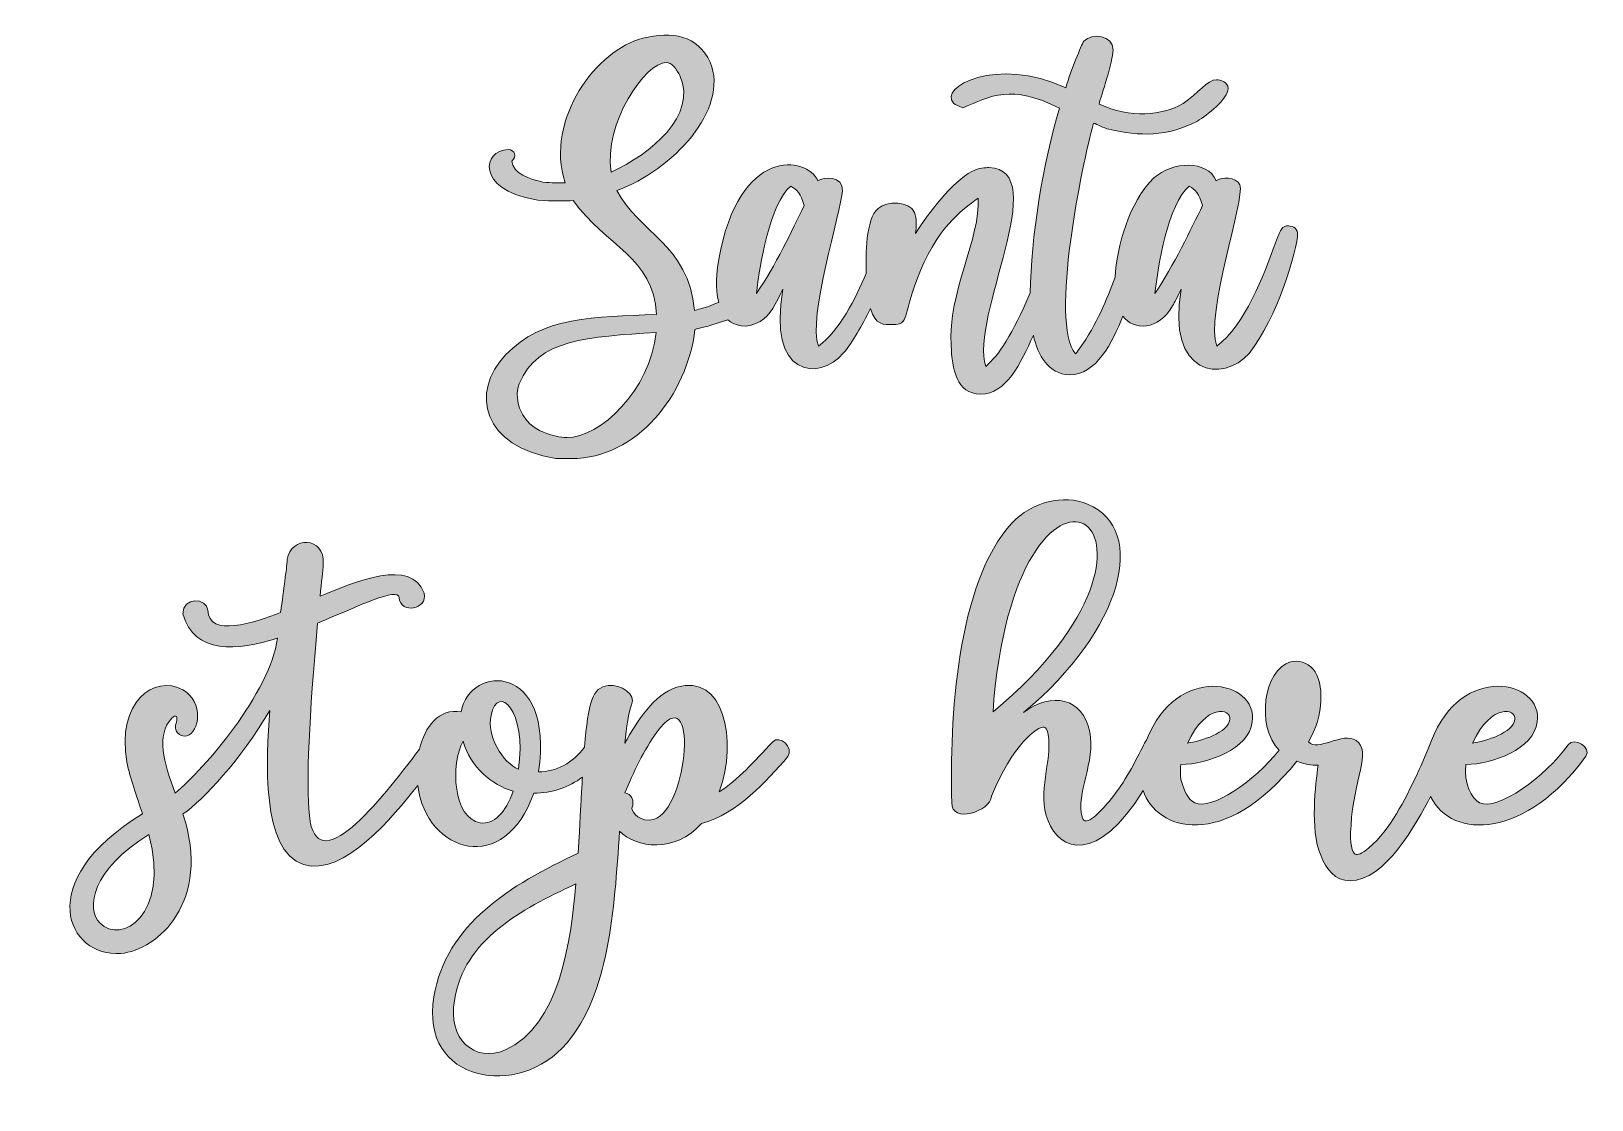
# Model space of a CAD drawing. Header units: inches. Extents: x -9 to 431, y 50 to 350.
import ezdxf

# ---------------------------------------------------------------- set-up
doc = ezdxf.new("R2010")
doc.units = ezdxf.units.IN
doc.header["$MEASUREMENT"] = 0
doc.layers.add('_U+0421_U+043B_U+043E_U+0439 1', color=7, linetype='Continuous')

msp = doc.modelspace()

# ---------------------------------------------------------------- hatches: boundary and pattern name
at = {"layer": '_U+0421_U+043B_U+043E_U+0439 1', "true_color": 0xc10000}
h = msp.add_hatch(color=12, dxfattribs=at)
h.dxf.hatch_style = 2
edge = h.paths.add_edge_path()
edge.add_spline(control_points=[(345, 295.7), (344, 295.36), (343.41, 295.35), (341.88, 290.93), (338.63, 281.87), (333.11, 267.52), (325.37, 261.82), (321.89, 270.35), (333.34, 303.49), (331.87, 307.2), (330.74, 309.64), (326.64, 309.41), (325.2, 308.35), (322.63, 314.36), (312.88, 313.8), (307.57, 309.16), (300.5, 302.16), (297.25, 289.83), (296.7, 281.19), (294.29, 274.84), (291.66, 268.12), (286.69, 261.11), (285.99, 260.09), (285.78, 259.84), (285.51, 259.61), (278.2, 268.71), (287.41, 312.99), (290.65, 324.62), (291.63, 324.27), (293.44, 323.2), (294.97, 322.85), (303.64, 320.86), (311.44, 320.69), (319.89, 325.18), (322.51, 326.68), (328.45, 331.35), (328.58, 334.37), (328.58, 336.15), (326.27, 336.81), (325.27, 336.81), (322.74, 336.81), (320.07, 332.96), (315.87, 330.08), (309.73, 326.66), (301.15, 325.92), (292.2, 329.92), (292.79, 332.31), (296.09, 341.9), (296.15, 345.16), (296.15, 349.4), (290.21, 350.09), (287.93, 347.62), (287.07, 346.42), (284.38, 339.73), (282.82, 334.56), (263.23, 343.57), (246.83, 334.61), (251.21, 330.23), (251.76, 329.68), (252.68, 329.39), (253.84, 328.91), (261.64, 332.2), (267.44, 335.67), (281.02, 328.8), (276.45, 313.49), (272.93, 292.12), (272.82, 276.81), (267.74, 264.93), (264.03, 259.32), (260.26, 256.12), (255.63, 269.69), (279.24, 311.66), (261.14, 312.06), (260.14, 312.06), (258.57, 312.11), (256.37, 310.99), (251.07, 308.28), (243.79, 298.88), (240.51, 293.48), (240.69, 295.47), (240.94, 297.71), (240.19, 299.46), (238.79, 302.73), (232.5, 302.74), (229.95, 300.55), (226.41, 297.52), (226.53, 287.41), (226.58, 282.26), (223.62, 275.28), (219.17, 266.23), (213.18, 261.82), (209.99, 269.64), (219.59, 299.83), (219.9, 305.52), (220.13, 309.85), (214.62, 309.54), (213.01, 308.35), (210.02, 315.34), (190.68, 318.13), (185.11, 286.26), (184.03, 279.66), (184.43, 276.77), (185.08, 274.2), (180.27, 272.05), (180.06, 272.47), (178.26, 271.88), (176.68, 290.35), (162.35, 293.91), (156.42, 305.63), (172.11, 311.41), (188.14, 328.43), (182.67, 341.72), (179.19, 349.38), (171.91, 350.46), (163.73, 348.5), (150.99, 345.44), (135.99, 325.78), (141.81, 307.79), (140.31, 307.79), (137.99, 307.76), (135.57, 307.99), (132.15, 308.68), (126.86, 310.53), (126.86, 313.91), (128.32, 315.19), (127.66, 317.12), (125.79, 317.12), (118.48, 317.12), (116.74, 305.97), (133.17, 303.08), (135.26, 302.66), (142.48, 302.61), (144.13, 302.78), (153.15, 289.9), (166.9, 286.86), (167.52, 270.73), (150.07, 269.91), (135.41, 270.41), (125.07, 259.34), (114.95, 248.79), (118.61, 233.39), (139.17, 230.18), (139.17, 230.18), (143.6, 230.16), (143.6, 230.16), (161.98, 230.16), (176.25, 248.03), (178.37, 266.51), (179.51, 266.88), (178.92, 266.68), (179.67, 266.89), (183.38, 267.81), (181, 267.05), (187.62, 269.24), (189.38, 267.6), (192.8, 266.48), (196.72, 268.77), (199.68, 270.5), (201.14, 273.8), (203.15, 277.84), (198.78, 253.39), (213.08, 251.63), (220.26, 259.89), (222.86, 263.12), (225.39, 267.34), (227.8, 272.44), (229.22, 267.58), (231.5, 267.87), (234.11, 267.87), (238.77, 267.87), (236.93, 270.31), (240.83, 280.49), (246.34, 294.86), (253.31, 300.13), (258.14, 303.43), (258.86, 292.46), (249.59, 276.9), (250.52, 262), (250.78, 255.39), (252, 248.33), (258.83, 248.33), (266.12, 248.33), (269.99, 256.8), (273.7, 264.87), (274.91, 259.2), (277.98, 253.99), (283.8, 253.69), (291.44, 253.69), (295.86, 262.82), (298.92, 270.25), (301.87, 266.09), (308.99, 266.23), (312.9, 273.13), (313.46, 274.12), (314.28, 275.7), (315.34, 277.84), (310.97, 253.36), (327.19, 251.43), (334.43, 259.77), (342.3, 269.54), (348.1, 288.91), (348.1, 293.68), (347.89, 295.21), (346.39, 295.7), (345, 295.7)], knot_values=[0, 0, 0, 0, 1, 1, 1, 2, 2, 2, 3, 3, 3, 4, 4, 4, 5, 5, 5, 6, 6, 6, 7, 7, 7, 8, 8, 8, 9, 9, 9, 10, 10, 10, 11, 11, 11, 12, 12, 12, 13, 13, 13, 14, 14, 14, 15, 15, 15, 16, 16, 16, 17, 17, 17, 18, 18, 18, 19, 19, 19, 20, 20, 20, 21, 21, 21, 22, 22, 22, 23, 23, 23, 24, 24, 24, 25, 25, 25, 26, 26, 26, 27, 27, 27, 28, 28, 28, 29, 29, 29, 30, 30, 30, 31, 31, 31, 32, 32, 32, 33, 33, 33, 34, 34, 34, 35, 35, 35, 36, 36, 36, 37, 37, 37, 38, 38, 38, 39, 39, 39, 40, 40, 40, 41, 41, 41, 42, 42, 42, 43, 43, 43, 44, 44, 44, 45, 45, 45, 46, 46, 46, 47, 47, 47, 48, 48, 48, 49, 49, 49, 50, 50, 50, 51, 51, 51, 52, 52, 52, 53, 53, 53, 54, 54, 54, 55, 55, 55, 56, 56, 56, 57, 57, 57, 58, 58, 58, 59, 59, 59, 60, 60, 60, 61, 61, 61, 62, 62, 62, 63, 63, 63, 64, 64, 64, 65, 65, 65, 66, 66, 66, 67, 67, 67, 68, 68, 68, 68], degree=3, periodic=1)
edge = h.paths.add_edge_path()
edge.add_spline(control_points=[(154.75, 310.81), (152.57, 324.54), (164.53, 341.7), (170.3, 341.7), (171.88, 341.7), (173.28, 339.62), (174.15, 337.95), (179.17, 326.79), (165.9, 315.8), (154.75, 310.81)], knot_values=[0, 0, 0, 0, 1, 1, 1, 2, 2, 2, 3, 3, 3, 3], degree=3, periodic=1)
edge = h.paths.add_edge_path()
edge.add_spline(control_points=[(142.29, 236.06), (140.46, 236.06), (138.25, 236.56), (135.71, 237.55), (129.79, 239.85), (127.07, 246.35), (128.92, 251.17), (133.91, 263.85), (148.47, 264.45), (167.5, 265.65), (165.67, 249.19), (151.65, 236.06), (142.29, 236.06)], knot_values=[0, 0, 0, 0, 1, 1, 1, 2, 2, 2, 3, 3, 3, 4, 4, 4, 4], degree=3, periodic=1)
edge = h.paths.add_edge_path()
edge.add_spline(control_points=[(195.7, 276.63), (196.6, 284.33), (199.41, 301.93), (205.37, 306.89), (207.07, 305.84), (208.15, 304.78), (209.16, 301.37), (205.72, 294.47), (200.99, 284.27), (195.7, 276.63)], knot_values=[0, 0, 0, 0, 1, 1, 1, 2, 2, 2, 3, 3, 3, 3], degree=3, periodic=1)
edge = h.paths.add_edge_path()
edge.add_spline(control_points=[(307.89, 276.63), (308.78, 284.27), (311.64, 301.96), (317.56, 306.89), (319.26, 305.84), (320.34, 304.78), (321.35, 301.37), (318.13, 294.92), (313.2, 284.31), (307.89, 276.63)], knot_values=[0, 0, 0, 0, 1, 1, 1, 2, 2, 2, 3, 3, 3, 3], degree=3, periodic=1)
at = {"layer": '_U+0421_U+043B_U+043E_U+0439 1', "true_color": 0x003a1e}
h = msp.add_hatch(color=118, dxfattribs=at)
h.dxf.hatch_style = 2
edge = h.paths.add_edge_path()
edge.add_spline(control_points=[(200.28, 150.42), (195.05, 144.83), (190.49, 139.77), (185.23, 136.35), (190.58, 151), (186.39, 169.88), (173.27, 165.78), (166.86, 163.85), (161.96, 156.08), (158.68, 150.06), (159.1, 154.7), (159.67, 158.8), (160.54, 160.88), (161.92, 163.82), (157.57, 166.67), (153.94, 166.27), (149.46, 165.78), (148.32, 161.51), (147.28, 148.9), (144.07, 144.52), (139.25, 141.95), (134.31, 141.95), (138.88, 172.73), (114.97, 172.43), (112.54, 158.85), (106.25, 159.95), (102.29, 154.61), (100.79, 148.35), (89.66, 133.51), (71.68, 110.99), (69.8, 129.66), (68.9, 138.98), (69.7, 157.71), (72.13, 183.86), (83.78, 188.65), (94.74, 194.08), (95.05, 191.08), (95.54, 186.18), (103.16, 187.74), (102.12, 192.27), (98.56, 202.24), (82.79, 195.55), (72.83, 191.41), (73.19, 195.46), (73.59, 198.56), (73.7, 200.41), (74.24, 208.48), (64.42, 208.28), (63.59, 201.71), (63.33, 198.83), (62.62, 193.63), (61.7, 186.8), (54.29, 183.99), (41.44, 179.64), (41.17, 187.51), (40.95, 190.95), (34.14, 191.42), (34.14, 186.44), (37.51, 174.96), (49.44, 175.95), (60.82, 179.63), (58.63, 164), (40.31, 142.95), (32.01, 135.99), (28.71, 144.72), (26.67, 152.29), (31.05, 157.1), (32.33, 158.37), (32.81, 157.41), (32.34, 155.98), (31.35, 153.47), (33.24, 151.63), (35.27, 152.13), (38.87, 153), (40.16, 161.74), (34.15, 165.07), (26.23, 169.45), (15.34, 161.71), (18.43, 144.7), (19.33, 139.96), (21.12, 135.27), (22.81, 130.18), (-8.54, 111.03), (1.78, 89.64), (16.66, 90.86), (27.19, 91.73), (42.3, 105.52), (34.21, 130.11), (40.07, 134.17), (50.47, 145.38), (58.65, 159.24), (57.63, 145.66), (56.18, 119.54), (68.16, 115.89), (79.6, 112.42), (93.3, 129.38), (100.33, 138.16), (102.72, 118.87), (125.07, 112.66), (132.97, 136.02), (138.22, 135.87), (142.99, 137.76), (146.7, 140.46), (146.43, 136.08), (146.5, 137.15), (145.5, 119.07), (126.32, 110.16), (108.28, 99.03), (104.87, 78.68), (100.76, 54.55), (128.8, 49.66), (142.31, 65.62), (154.04, 79.37), (155.7, 102.54), (157.13, 125.29), (161.77, 120.49), (172.83, 119.07), (180.18, 127.39), (190.67, 130.34), (198.35, 139.17), (204.55, 146.28), (206.35, 148.82), (202.15, 152.55), (200.28, 150.42)], knot_values=[0, 0, 0, 0, 1, 1, 1, 2, 2, 2, 3, 3, 3, 4, 4, 4, 5, 5, 5, 6, 6, 6, 7, 7, 7, 8, 8, 8, 9, 9, 9, 10, 10, 10, 11, 11, 11, 12, 12, 12, 13, 13, 13, 14, 14, 14, 15, 15, 15, 16, 16, 16, 17, 17, 17, 18, 18, 18, 19, 19, 19, 20, 20, 20, 21, 21, 21, 22, 22, 22, 23, 23, 23, 24, 24, 24, 25, 25, 25, 26, 26, 26, 27, 27, 27, 28, 28, 28, 29, 29, 29, 30, 30, 30, 31, 31, 31, 32, 32, 32, 33, 33, 33, 34, 34, 34, 35, 35, 35, 36, 36, 36, 37, 37, 37, 38, 38, 38, 39, 39, 39, 40, 40, 40, 41, 41, 41, 41], degree=3, periodic=1)
edge = h.paths.add_edge_path()
edge.add_spline(control_points=[(167.66, 153.11), (179.4, 169.45), (176.77, 131.5), (166.69, 128.54), (163.3, 127.54), (160.49, 130.66), (160.61, 131.73), (161.53, 134.02), (160.36, 135.79), (158.67, 136.09), (160.95, 141.52), (164.14, 148.42), (167.66, 153.11)], knot_values=[0, 0, 0, 0, 1, 1, 1, 2, 2, 2, 3, 3, 3, 4, 4, 4, 4], degree=3, periodic=1)
edge = h.paths.add_edge_path()
edge.add_spline(control_points=[(144.82, 110.43), (143.5, 94.09), (140.18, 70.52), (124.99, 63.68), (116.14, 59.96), (108.76, 66.89), (110.65, 77.65), (113.42, 94.92), (129.06, 102.98), (144.82, 110.43)], knot_values=[0, 0, 0, 0, 1, 1, 1, 2, 2, 2, 3, 3, 3, 3], degree=3, periodic=1)
edge = h.paths.add_edge_path()
edge.add_spline(control_points=[(117.9, 127.63), (110.29, 128.87), (109.48, 144.05), (113.09, 150.65), (115.1, 143.41), (121.29, 138.11), (127.17, 136.57), (125.17, 130.49), (121.63, 127.02), (117.9, 127.63)], knot_values=[0, 0, 0, 0, 1, 1, 1, 2, 2, 2, 3, 3, 3, 3], degree=3, periodic=1)
edge = h.paths.add_edge_path()
edge.add_spline(control_points=[(128.67, 142.69), (124.28, 144.53), (119.64, 152.09), (120.99, 157.86), (122.85, 167.11), (131.14, 159.15), (128.67, 142.69)], knot_values=[0, 0, 0, 0, 1, 1, 1, 2, 2, 2, 2], degree=3, periodic=1)
edge = h.paths.add_edge_path()
edge.add_spline(control_points=[(24.63, 124.37), (30.6, 101.1), (16.59, 93.49), (10.88, 99.39), (6.71, 103.56), (8.51, 114.32), (24.63, 124.37)], knot_values=[0, 0, 0, 0, 1, 1, 1, 2, 2, 2, 2], degree=3, periodic=1)
edge = h.paths.add_edge_path()
edge.add_spline(control_points=[(424.27, 149.61), (417.92, 140.61), (404.46, 130.89), (399.36, 133.25), (397.12, 134.29), (394.84, 138.83), (395.47, 144.01), (403.17, 144.24), (414.58, 148.34), (415.6, 156.02), (417.17, 167.93), (394.09, 172.67), (385.79, 150.78), (383.08, 144), (381.83, 141.46), (381.83, 141.46), (378.13, 133.82), (374.3, 125.92), (368.2, 120.58), (366.17, 118.84), (364.87, 118.51), (364.33, 118.79), (363.5, 119.22), (362.69, 121.58), (363.14, 126.89), (363.79, 139.8), (369.05, 147.7), (364.58, 150.8), (360.85, 153.38), (353.61, 147.44), (351.17, 150.46), (355.56, 157.69), (355.6, 167.15), (352.51, 170.89), (350.69, 172.78), (348.36, 173.51), (346.12, 172.9), (338.55, 170.83), (336.29, 154.79), (342.86, 148.07), (335.9, 139.25), (323.82, 131.07), (319.11, 133.25), (317.09, 134.19), (316.12, 136.91), (315.48, 138.97), (315.06, 140.33), (314.97, 142.02), (315.21, 144.01), (322.92, 144.24), (334.33, 148.34), (335.34, 156.02), (336.9, 167.92), (313.91, 172.63), (305.57, 150.87), (305.22, 150.54), (304.75, 149.51), (304.5, 149.03), (301.78, 143.7), (298.76, 137.99), (294.99, 133.63), (292.75, 131.03), (288.23, 125.95), (287.4, 129.26), (285.54, 135.7), (291.27, 144.89), (289.57, 153.22), (287.56, 162.89), (278.88, 164.57), (270.94, 158.71), (299.01, 182.06), (306.01, 210.13), (288.97, 217.34), (282.22, 220.19), (273.25, 217.96), (267.64, 212.01), (252.09, 195.24), (250.04, 156.34), (250.71, 133.34), (250.49, 127.29), (261.63, 130.79), (261.9, 135.13), (267.7, 149.44), (274.96, 155), (276.77, 154.59), (277.23, 154.48), (277.64, 153.73), (277.89, 152.52), (279.03, 144.78), (274.57, 136.4), (277.82, 128.19), (280.94, 119.68), (291.81, 115.82), (304.6, 136.74), (308.32, 125.45), (327.19, 119.36), (347.89, 144.97), (349.96, 144.16), (352.01, 143.76), (353.87, 143.86), (353.15, 138.53), (351.52, 125.97), (354.59, 118.5), (356.09, 114.53), (358.66, 111.31), (362.89, 111.31), (372.68, 111.31), (381.54, 127.33), (385.53, 135.07), (391.54, 122.54), (412.73, 123.41), (429.3, 146.43), (430.94, 148.89), (426.08, 151.87), (424.27, 149.61)], knot_values=[0, 0, 0, 0, 1, 1, 1, 2, 2, 2, 3, 3, 3, 4, 4, 4, 5, 5, 5, 6, 6, 6, 7, 7, 7, 8, 8, 8, 9, 9, 9, 10, 10, 10, 11, 11, 11, 12, 12, 12, 13, 13, 13, 14, 14, 14, 15, 15, 15, 16, 16, 16, 17, 17, 17, 18, 18, 18, 19, 19, 19, 20, 20, 20, 21, 21, 21, 22, 22, 22, 23, 23, 23, 24, 24, 24, 25, 25, 25, 26, 26, 26, 27, 27, 27, 28, 28, 28, 29, 29, 29, 30, 30, 30, 31, 31, 31, 32, 32, 32, 33, 33, 33, 34, 34, 34, 35, 35, 35, 36, 36, 36, 37, 37, 37, 38, 38, 38, 38], degree=3, periodic=1)
edge = h.paths.add_edge_path()
edge.add_spline(control_points=[(397.31, 150.08), (402.76, 161.47), (409.62, 159.77), (409.29, 156.74), (408.86, 152.97), (401.07, 150.58), (397.31, 150.08)], knot_values=[0, 0, 0, 0, 1, 1, 1, 2, 2, 2, 2], degree=3, periodic=1)
edge = h.paths.add_edge_path()
edge.add_spline(control_points=[(262.38, 158.9), (262.38, 158.9), (262.58, 162.32), (262.58, 162.32), (270.2, 246.23), (324.16, 210.3), (262.38, 158.9)], knot_values=[0, 0, 0, 0, 1, 1, 1, 2, 2, 2, 2], degree=3, periodic=1)
edge = h.paths.add_edge_path()
edge.add_spline(control_points=[(317.05, 150.08), (322.5, 161.47), (329.36, 159.77), (329.03, 156.74), (328.6, 152.97), (320.81, 150.58), (317.05, 150.08)], knot_values=[0, 0, 0, 0, 1, 1, 1, 2, 2, 2, 2], degree=3, periodic=1)

# ---------------------------------------------------------------- linework, layer by layer
at = {"layer": '_U+0421_U+043B_U+043E_U+0439 1', "lineweight": 0}
for points, knots in [([(345, 295.7), (344, 295.36), (343.41, 295.35), (341.88, 290.93), (338.63, 281.87), (333.11, 267.52), (325.37, 261.82), (321.89, 270.35), (333.34, 303.49), (331.87, 307.2), (330.74, 309.64), (326.64, 309.41), (325.2, 308.35), (322.63, 314.36), (312.88, 313.8), (307.57, 309.16), (300.5, 302.16), (297.25, 289.83), (296.7, 281.19), (294.29, 274.84), (291.66, 268.12), (286.69, 261.11), (285.99, 260.09), (285.78, 259.84), (285.51, 259.61), (278.2, 268.71), (287.41, 312.99), (290.65, 324.62), (291.63, 324.27), (293.44, 323.2), (294.97, 322.85), (303.64, 320.86), (311.44, 320.69), (319.89, 325.18), (322.51, 326.68), (328.45, 331.35), (328.58, 334.37), (328.58, 336.15), (326.27, 336.81), (325.27, 336.81), (322.74, 336.81), (320.07, 332.96), (315.87, 330.08), (309.73, 326.66), (301.15, 325.92), (292.2, 329.92), (292.79, 332.31), (296.09, 341.9), (296.15, 345.16), (296.15, 349.4), (290.21, 350.09), (287.93, 347.62), (287.07, 346.42), (284.38, 339.73), (282.82, 334.56), (263.23, 343.57), (246.83, 334.61), (251.21, 330.23), (251.76, 329.68), (252.68, 329.39), (253.84, 328.91), (261.64, 332.2), (267.44, 335.67), (281.02, 328.8), (276.45, 313.49), (272.93, 292.12), (272.82, 276.81), (267.74, 264.93), (264.03, 259.32), (260.26, 256.12), (255.63, 269.69), (279.24, 311.66), (261.14, 312.06), (260.14, 312.06), (258.57, 312.11), (256.37, 310.99), (251.07, 308.28), (243.79, 298.88), (240.51, 293.48), (240.69, 295.47), (240.94, 297.71), (240.19, 299.46), (238.79, 302.73), (232.5, 302.74), (229.95, 300.55), (226.41, 297.52), (226.53, 287.41), (226.58, 282.26), (223.62, 275.28), (219.17, 266.23), (213.18, 261.82), (209.99, 269.64), (219.59, 299.83), (219.9, 305.52), (220.13, 309.85), (214.62, 309.54), (213.01, 308.35), (210.02, 315.34), (190.68, 318.13), (185.11, 286.26), (184.03, 279.66), (184.43, 276.77), (185.08, 274.2), (180.27, 272.05), (180.06, 272.47), (178.26, 271.88), (176.68, 290.35), (162.35, 293.91), (156.42, 305.63), (172.11, 311.41), (188.14, 328.43), (182.67, 341.72), (179.19, 349.38), (171.91, 350.46), (163.73, 348.5), (150.99, 345.44), (135.99, 325.78), (141.81, 307.79), (140.31, 307.79), (137.99, 307.76), (135.57, 307.99), (132.15, 308.68), (126.86, 310.53), (126.86, 313.91), (128.32, 315.19), (127.66, 317.12), (125.79, 317.12), (118.48, 317.12), (116.74, 305.97), (133.17, 303.08), (135.26, 302.66), (142.48, 302.61), (144.13, 302.78), (153.15, 289.9), (166.9, 286.86), (167.52, 270.73), (150.07, 269.91), (135.41, 270.41), (125.07, 259.34), (114.95, 248.79), (118.61, 233.39), (139.17, 230.18), (139.17, 230.18), (143.6, 230.16), (143.6, 230.16), (161.98, 230.16), (176.25, 248.03), (178.37, 266.51), (179.51, 266.88), (178.92, 266.68), (179.67, 266.89), (183.38, 267.81), (181, 267.05), (187.62, 269.24), (189.38, 267.6), (192.8, 266.48), (196.72, 268.77), (199.68, 270.5), (201.14, 273.8), (203.15, 277.84), (198.78, 253.39), (213.08, 251.63), (220.26, 259.89), (222.86, 263.12), (225.39, 267.34), (227.8, 272.44), (229.22, 267.58), (231.5, 267.87), (234.11, 267.87), (238.77, 267.87), (236.93, 270.31), (240.83, 280.49), (246.34, 294.86), (253.31, 300.13), (258.14, 303.43), (258.86, 292.46), (249.59, 276.9), (250.52, 262), (250.78, 255.39), (252, 248.33), (258.83, 248.33), (266.12, 248.33), (269.99, 256.8), (273.7, 264.87), (274.91, 259.2), (277.98, 253.99), (283.8, 253.69), (291.44, 253.69), (295.86, 262.82), (298.92, 270.25), (301.87, 266.09), (308.99, 266.23), (312.9, 273.13), (313.46, 274.12), (314.28, 275.7), (315.34, 277.84), (310.97, 253.36), (327.19, 251.43), (334.43, 259.77), (342.3, 269.54), (348.1, 288.91), (348.1, 293.68), (347.89, 295.21), (346.39, 295.7), (345, 295.7)], [0, 0, 0, 0, 1, 1, 1, 2, 2, 2, 3, 3, 3, 4, 4, 4, 5, 5, 5, 6, 6, 6, 7, 7, 7, 8, 8, 8, 9, 9, 9, 10, 10, 10, 11, 11, 11, 12, 12, 12, 13, 13, 13, 14, 14, 14, 15, 15, 15, 16, 16, 16, 17, 17, 17, 18, 18, 18, 19, 19, 19, 20, 20, 20, 21, 21, 21, 22, 22, 22, 23, 23, 23, 24, 24, 24, 25, 25, 25, 26, 26, 26, 27, 27, 27, 28, 28, 28, 29, 29, 29, 30, 30, 30, 31, 31, 31, 32, 32, 32, 33, 33, 33, 34, 34, 34, 35, 35, 35, 36, 36, 36, 37, 37, 37, 38, 38, 38, 39, 39, 39, 40, 40, 40, 41, 41, 41, 42, 42, 42, 43, 43, 43, 44, 44, 44, 45, 45, 45, 46, 46, 46, 47, 47, 47, 48, 48, 48, 49, 49, 49, 50, 50, 50, 51, 51, 51, 52, 52, 52, 53, 53, 53, 54, 54, 54, 55, 55, 55, 56, 56, 56, 57, 57, 57, 58, 58, 58, 59, 59, 59, 60, 60, 60, 61, 61, 61, 62, 62, 62, 63, 63, 63, 64, 64, 64, 65, 65, 65, 66, 66, 66, 67, 67, 67, 68, 68, 68, 68]), ([(154.75, 310.81), (152.57, 324.54), (164.53, 341.7), (170.3, 341.7), (171.88, 341.7), (173.28, 339.62), (174.15, 337.95), (179.17, 326.79), (165.9, 315.8), (154.75, 310.81)], [0, 0, 0, 0, 1, 1, 1, 2, 2, 2, 3, 3, 3, 3]), ([(195.7, 276.63), (196.6, 284.33), (199.41, 301.93), (205.37, 306.89), (207.07, 305.84), (208.15, 304.78), (209.16, 301.37), (205.72, 294.47), (200.99, 284.27), (195.7, 276.63)], [0, 0, 0, 0, 1, 1, 1, 2, 2, 2, 3, 3, 3, 3]), ([(307.89, 276.63), (308.78, 284.27), (311.64, 301.96), (317.56, 306.89), (319.26, 305.84), (320.34, 304.78), (321.35, 301.37), (318.13, 294.92), (313.2, 284.31), (307.89, 276.63)], [0, 0, 0, 0, 1, 1, 1, 2, 2, 2, 3, 3, 3, 3]), ([(142.29, 236.06), (140.46, 236.06), (138.25, 236.56), (135.71, 237.55), (129.79, 239.85), (127.07, 246.35), (128.92, 251.17), (133.91, 263.85), (148.47, 264.45), (167.5, 265.65), (165.67, 249.19), (151.65, 236.06), (142.29, 236.06)], [0, 0, 0, 0, 1, 1, 1, 2, 2, 2, 3, 3, 3, 4, 4, 4, 4]), ([(262.38, 158.9), (262.38, 158.9), (262.58, 162.32), (262.58, 162.32), (270.2, 246.23), (324.16, 210.3), (262.38, 158.9)], [0, 0, 0, 0, 1, 1, 1, 2, 2, 2, 2]), ([(424.27, 149.61), (417.92, 140.61), (404.46, 130.89), (399.36, 133.25), (397.12, 134.29), (394.84, 138.83), (395.47, 144.01), (403.17, 144.24), (414.58, 148.34), (415.6, 156.02), (417.17, 167.93), (394.09, 172.67), (385.79, 150.78), (383.08, 144), (381.83, 141.46), (381.83, 141.46), (378.13, 133.82), (374.3, 125.92), (368.2, 120.58), (366.17, 118.84), (364.87, 118.51), (364.33, 118.79), (363.5, 119.22), (362.69, 121.58), (363.14, 126.89), (363.79, 139.8), (369.05, 147.7), (364.58, 150.8), (360.85, 153.38), (353.61, 147.44), (351.17, 150.46), (355.56, 157.69), (355.6, 167.15), (352.51, 170.89), (350.69, 172.78), (348.36, 173.51), (346.12, 172.9), (338.55, 170.83), (336.29, 154.79), (342.86, 148.07), (335.9, 139.25), (323.82, 131.07), (319.11, 133.25), (317.09, 134.19), (316.12, 136.91), (315.48, 138.97), (315.06, 140.33), (314.97, 142.02), (315.21, 144.01), (322.92, 144.24), (334.33, 148.34), (335.34, 156.02), (336.9, 167.92), (313.91, 172.63), (305.57, 150.87), (305.22, 150.54), (304.75, 149.51), (304.5, 149.03), (301.78, 143.7), (298.76, 137.99), (294.99, 133.63), (292.75, 131.03), (288.23, 125.95), (287.4, 129.26), (285.54, 135.7), (291.27, 144.89), (289.57, 153.22), (287.56, 162.89), (278.88, 164.57), (270.94, 158.71), (299.01, 182.06), (306.01, 210.13), (288.97, 217.34), (282.22, 220.19), (273.25, 217.96), (267.64, 212.01), (252.09, 195.24), (250.04, 156.34), (250.71, 133.34), (250.49, 127.29), (261.63, 130.79), (261.9, 135.13), (267.7, 149.44), (274.96, 155), (276.77, 154.59), (277.23, 154.48), (277.64, 153.73), (277.89, 152.52), (279.03, 144.78), (274.57, 136.4), (277.82, 128.19), (280.94, 119.68), (291.81, 115.82), (304.6, 136.74), (308.32, 125.45), (327.19, 119.36), (347.89, 144.97), (349.96, 144.16), (352.01, 143.76), (353.87, 143.86), (353.15, 138.53), (351.52, 125.97), (354.59, 118.5), (356.09, 114.53), (358.66, 111.31), (362.89, 111.31), (372.68, 111.31), (381.54, 127.33), (385.53, 135.07), (391.54, 122.54), (412.73, 123.41), (429.3, 146.43), (430.94, 148.89), (426.08, 151.87), (424.27, 149.61)], [0, 0, 0, 0, 1, 1, 1, 2, 2, 2, 3, 3, 3, 4, 4, 4, 5, 5, 5, 6, 6, 6, 7, 7, 7, 8, 8, 8, 9, 9, 9, 10, 10, 10, 11, 11, 11, 12, 12, 12, 13, 13, 13, 14, 14, 14, 15, 15, 15, 16, 16, 16, 17, 17, 17, 18, 18, 18, 19, 19, 19, 20, 20, 20, 21, 21, 21, 22, 22, 22, 23, 23, 23, 24, 24, 24, 25, 25, 25, 26, 26, 26, 27, 27, 27, 28, 28, 28, 29, 29, 29, 30, 30, 30, 31, 31, 31, 32, 32, 32, 33, 33, 33, 34, 34, 34, 35, 35, 35, 36, 36, 36, 37, 37, 37, 38, 38, 38, 38]), ([(200.28, 150.42), (195.05, 144.83), (190.49, 139.77), (185.23, 136.35), (190.58, 151), (186.39, 169.88), (173.27, 165.78), (166.86, 163.85), (161.96, 156.08), (158.68, 150.06), (159.1, 154.7), (159.67, 158.8), (160.54, 160.88), (161.92, 163.82), (157.57, 166.67), (153.94, 166.27), (149.46, 165.78), (148.32, 161.51), (147.28, 148.9), (144.07, 144.52), (139.25, 141.95), (134.31, 141.95), (138.88, 172.73), (114.97, 172.43), (112.54, 158.85), (106.25, 159.95), (102.29, 154.61), (100.79, 148.35), (89.66, 133.51), (71.68, 110.99), (69.8, 129.66), (68.9, 138.98), (69.7, 157.71), (72.13, 183.86), (83.78, 188.65), (94.74, 194.08), (95.05, 191.08), (95.54, 186.18), (103.16, 187.74), (102.12, 192.27), (98.56, 202.24), (82.79, 195.55), (72.83, 191.41), (73.19, 195.46), (73.59, 198.56), (73.7, 200.41), (74.24, 208.48), (64.42, 208.28), (63.59, 201.71), (63.33, 198.83), (62.62, 193.63), (61.7, 186.8), (54.29, 183.99), (41.44, 179.64), (41.17, 187.51), (40.95, 190.95), (34.14, 191.42), (34.14, 186.44), (37.51, 174.96), (49.44, 175.95), (60.82, 179.63), (58.63, 164), (40.31, 142.95), (32.01, 135.99), (28.71, 144.72), (26.67, 152.29), (31.05, 157.1), (32.33, 158.37), (32.81, 157.41), (32.34, 155.98), (31.35, 153.47), (33.24, 151.63), (35.27, 152.13), (38.87, 153), (40.16, 161.74), (34.15, 165.07), (26.23, 169.45), (15.34, 161.71), (18.43, 144.7), (19.33, 139.96), (21.12, 135.27), (22.81, 130.18), (-8.54, 111.03), (1.78, 89.64), (16.66, 90.86), (27.19, 91.73), (42.3, 105.52), (34.21, 130.11), (40.07, 134.17), (50.47, 145.38), (58.65, 159.24), (57.63, 145.66), (56.18, 119.54), (68.16, 115.89), (79.6, 112.42), (93.3, 129.38), (100.33, 138.16), (102.72, 118.87), (125.07, 112.66), (132.97, 136.02), (138.22, 135.87), (142.99, 137.76), (146.7, 140.46), (146.43, 136.08), (146.5, 137.15), (145.5, 119.07), (126.32, 110.16), (108.28, 99.03), (104.87, 78.68), (100.76, 54.55), (128.8, 49.66), (142.31, 65.62), (154.04, 79.37), (155.7, 102.54), (157.13, 125.29), (161.77, 120.49), (172.83, 119.07), (180.18, 127.39), (190.67, 130.34), (198.35, 139.17), (204.55, 146.28), (206.35, 148.82), (202.15, 152.55), (200.28, 150.42)], [0, 0, 0, 0, 1, 1, 1, 2, 2, 2, 3, 3, 3, 4, 4, 4, 5, 5, 5, 6, 6, 6, 7, 7, 7, 8, 8, 8, 9, 9, 9, 10, 10, 10, 11, 11, 11, 12, 12, 12, 13, 13, 13, 14, 14, 14, 15, 15, 15, 16, 16, 16, 17, 17, 17, 18, 18, 18, 19, 19, 19, 20, 20, 20, 21, 21, 21, 22, 22, 22, 23, 23, 23, 24, 24, 24, 25, 25, 25, 26, 26, 26, 27, 27, 27, 28, 28, 28, 29, 29, 29, 30, 30, 30, 31, 31, 31, 32, 32, 32, 33, 33, 33, 34, 34, 34, 35, 35, 35, 36, 36, 36, 37, 37, 37, 38, 38, 38, 39, 39, 39, 40, 40, 40, 41, 41, 41, 41]), ([(128.67, 142.69), (124.28, 144.53), (119.64, 152.09), (120.99, 157.86), (122.85, 167.11), (131.14, 159.15), (128.67, 142.69)], [0, 0, 0, 0, 1, 1, 1, 2, 2, 2, 2]), ([(167.66, 153.11), (179.4, 169.45), (176.77, 131.5), (166.69, 128.54), (163.3, 127.54), (160.49, 130.66), (160.61, 131.73), (161.53, 134.02), (160.36, 135.79), (158.67, 136.09), (160.95, 141.52), (164.14, 148.42), (167.66, 153.11)], [0, 0, 0, 0, 1, 1, 1, 2, 2, 2, 3, 3, 3, 4, 4, 4, 4]), ([(317.05, 150.08), (322.5, 161.47), (329.36, 159.77), (329.03, 156.74), (328.6, 152.97), (320.81, 150.58), (317.05, 150.08)], [0, 0, 0, 0, 1, 1, 1, 2, 2, 2, 2]), ([(397.31, 150.08), (402.76, 161.47), (409.62, 159.77), (409.29, 156.74), (408.86, 152.97), (401.07, 150.58), (397.31, 150.08)], [0, 0, 0, 0, 1, 1, 1, 2, 2, 2, 2]), ([(117.9, 127.63), (110.29, 128.87), (109.48, 144.05), (113.09, 150.65), (115.1, 143.41), (121.29, 138.11), (127.17, 136.57), (125.17, 130.49), (121.63, 127.02), (117.9, 127.63)], [0, 0, 0, 0, 1, 1, 1, 2, 2, 2, 3, 3, 3, 3]), ([(24.63, 124.37), (30.6, 101.1), (16.59, 93.49), (10.88, 99.39), (6.71, 103.56), (8.51, 114.32), (24.63, 124.37)], [0, 0, 0, 0, 1, 1, 1, 2, 2, 2, 2]), ([(144.82, 110.43), (143.5, 94.09), (140.18, 70.52), (124.99, 63.68), (116.14, 59.96), (108.76, 66.89), (110.65, 77.65), (113.42, 94.92), (129.06, 102.98), (144.82, 110.43)], [0, 0, 0, 0, 1, 1, 1, 2, 2, 2, 3, 3, 3, 3])]:
    msp.add_open_spline(points, degree=3, knots=knots, dxfattribs=at)

doc.saveas('drawing.dxf')
